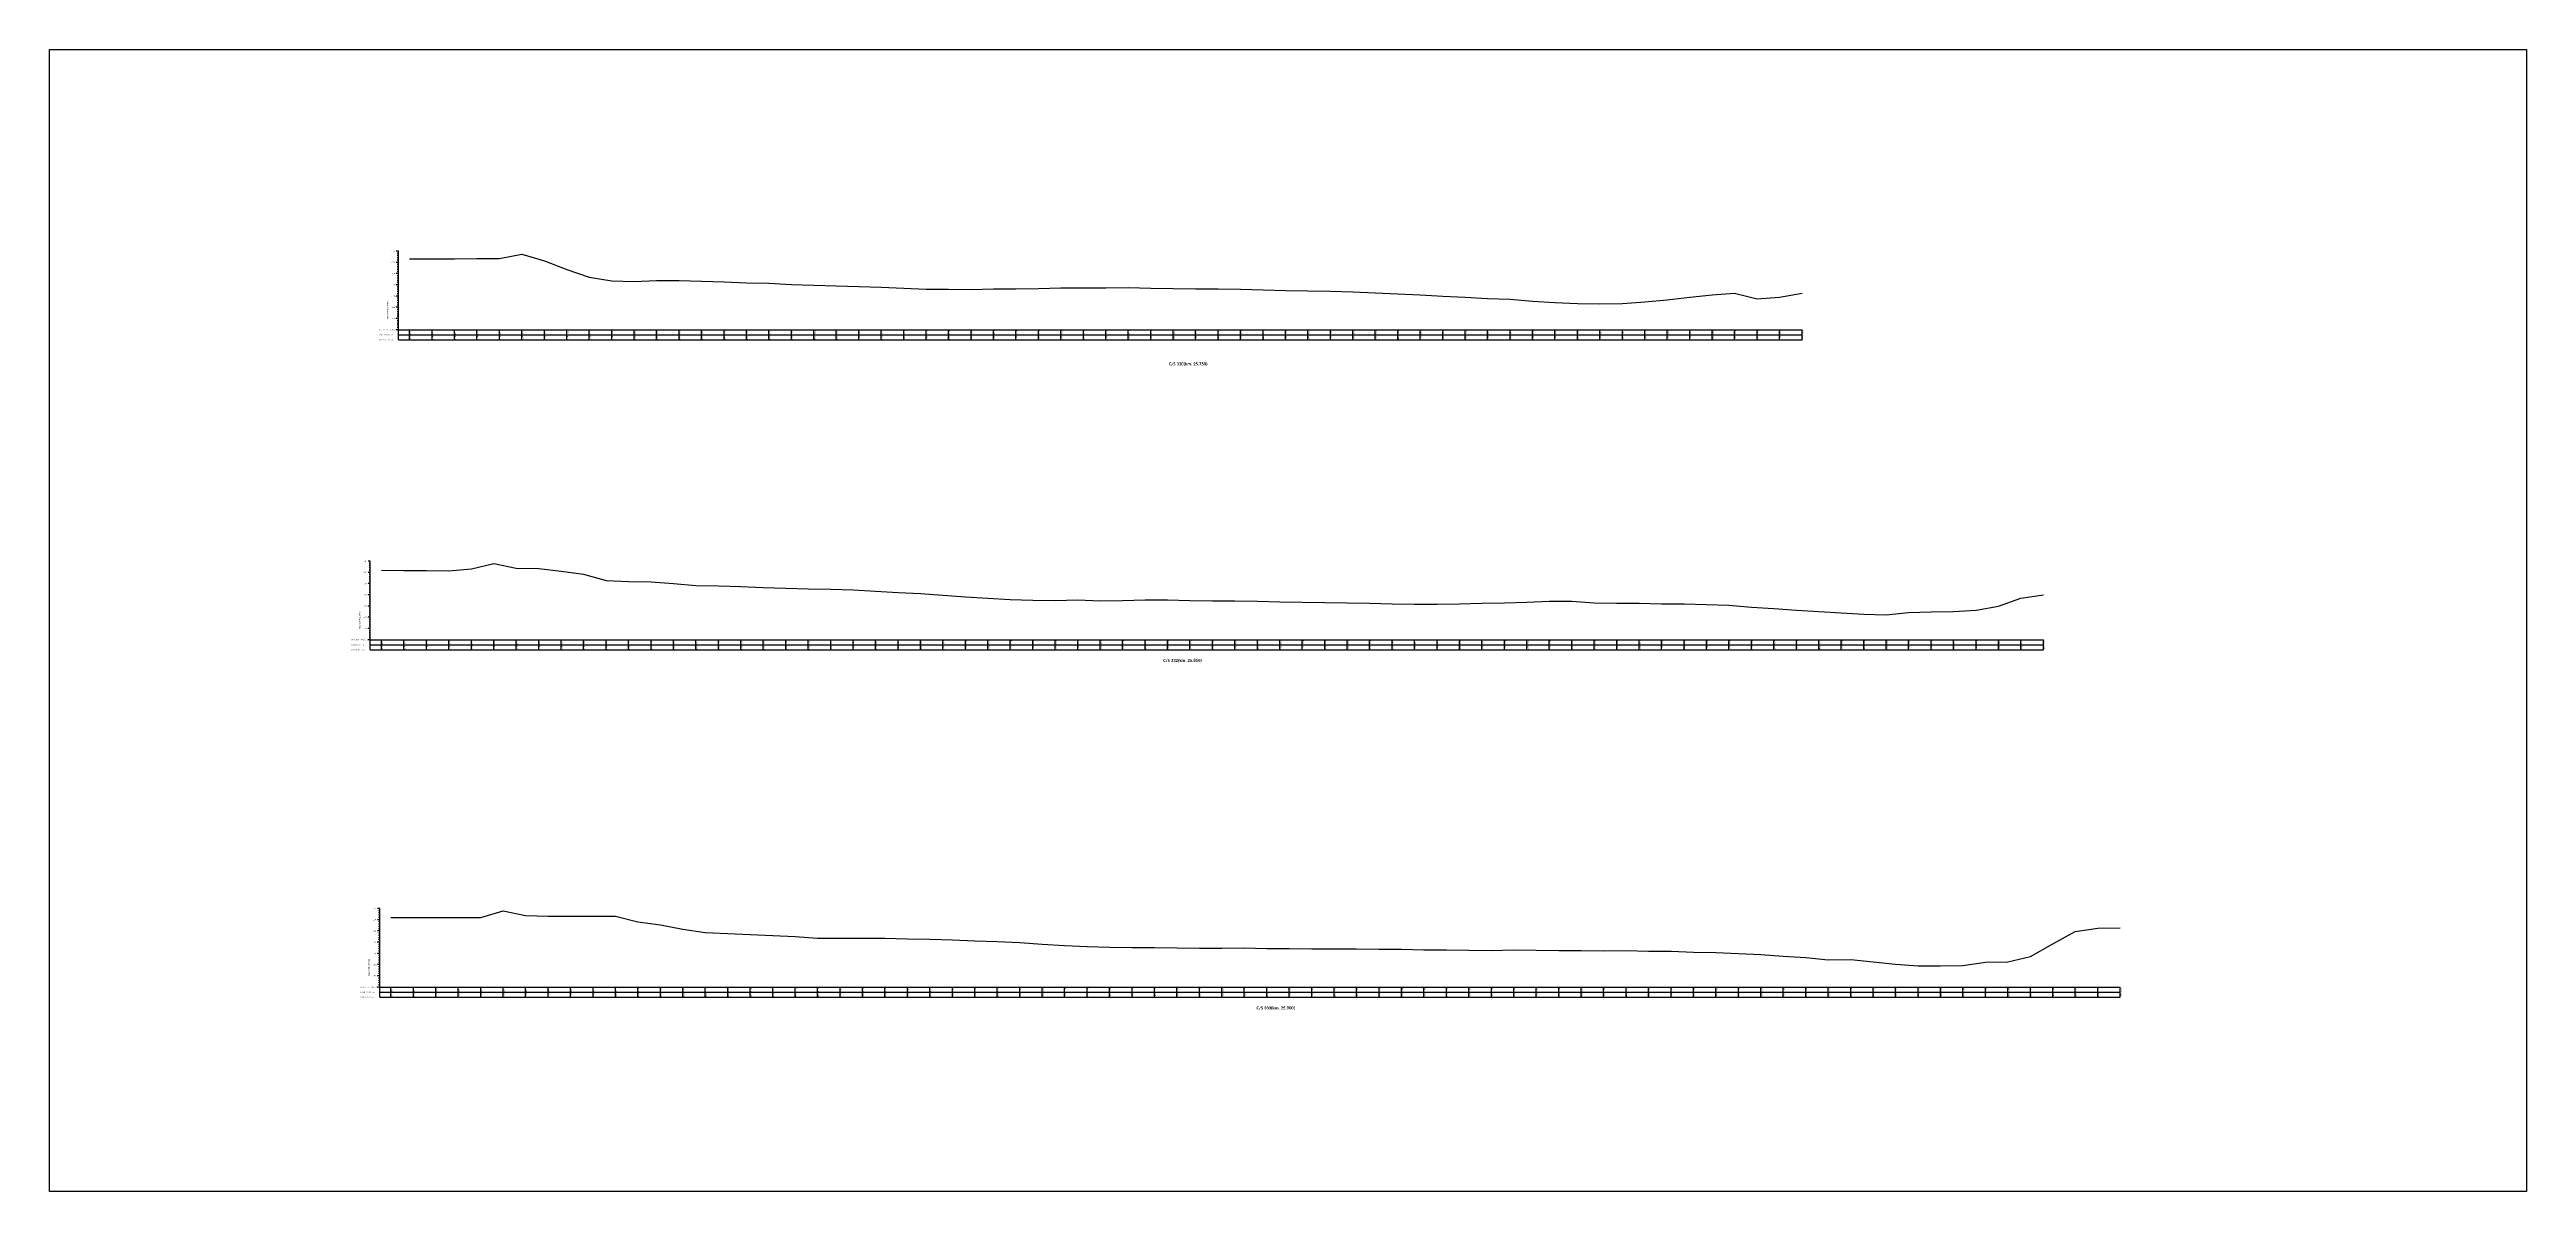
# Model space of a CAD drawing. Header units: metres. Extents: x -148477 to 168932, y -55673 to -2736.
# Drawn here: x 37981 to 39084, y -18115 to -17607 of the extents above; entities that cross this region are included whole.
import ezdxf

# ---------------------------------------------------------------- set-up
doc = ezdxf.new("R2010")
doc.units = ezdxf.units.M
doc.styles.add('liza', font='times.ttf', dxfattribs={"height": 2})
doc.styles.get("Standard").update_dxf_attribs({"font": 'times.ttf'})

msp = doc.modelspace()

# ---------------------------------------------------------------- linework, layer by layer
at = {"color": 6, "linetype": 'Continuous', "lineweight": -3, "ltscale": 0.5}
for p, q in [((38136.6506, -17696.7513), (38135.6506, -17696.7513)), ((38136.6506, -17697.7513), (38136.1506, -17697.7513)), ((38136.6506, -17698.7513), (38136.1506, -17698.7513)), ((38136.6506, -17699.7513), (38136.1506, -17699.7513)), ((38136.6506, -17700.7513), (38136.1506, -17700.7513)), ((38136.6506, -17736.2513), (38136.6506, -17696.7513)), ((38136.6506, -17701.7513), (38135.6506, -17701.7513)), ((38136.6506, -17706.7513), (38135.6506, -17706.7513)), ((38136.6506, -17711.7513), (38135.6506, -17711.7513)), ((38136.6506, -17702.7513), (38136.1506, -17702.7513)), ((38136.6506, -17703.7513), (38136.1506, -17703.7513)), ((38136.6506, -17704.7513), (38136.1506, -17704.7513)), ((38136.6506, -17705.7513), (38136.1506, -17705.7513)), ((38136.6506, -17707.7513), (38136.1506, -17707.7513)), ((38136.6506, -17708.7513), (38136.1506, -17708.7513)), ((38136.6506, -17709.7513), (38136.1506, -17709.7513)), ((38136.6506, -17710.7513), (38136.1506, -17710.7513)), ((38136.6506, -17716.7513), (38135.6506, -17716.7513)), ((38136.6506, -17721.7513), (38135.6506, -17721.7513)), ((38136.6506, -17712.7513), (38136.1506, -17712.7513)), ((38136.6506, -17713.7513), (38136.1506, -17713.7513)), ((38136.6506, -17714.7513), (38136.1506, -17714.7513)), ((38136.6506, -17715.7513), (38136.1506, -17715.7513)), ((38136.6506, -17717.7513), (38136.1506, -17717.7513)), ((38136.6506, -17718.7513), (38136.1506, -17718.7513)), ((38136.6506, -17719.7513), (38136.1506, -17719.7513)), ((38136.6506, -17720.7513), (38136.1506, -17720.7513)), ((38136.6506, -17722.7513), (38136.1506, -17722.7513)), ((38136.6506, -17726.7513), (38135.6506, -17726.7513)), ((38136.6506, -17731.7513), (38135.6506, -17731.7513)), ((38136.6506, -17723.7513), (38136.1506, -17723.7513)), ((38136.6506, -17724.7513), (38136.1506, -17724.7513)), ((38136.6506, -17725.7513), (38136.1506, -17725.7513)), ((38136.6506, -17727.7513), (38136.1506, -17727.7513)), ((38136.6506, -17728.7513), (38136.1506, -17728.7513)), ((38136.6506, -17729.7513), (38136.1506, -17729.7513)), ((38136.6506, -17730.7513), (38136.1506, -17730.7513)), ((38136.6506, -17731.7513), (38761.6506, -17731.7513)), ((38136.6506, -17734.0013), (38761.6506, -17734.0013)), ((38141.6506, -17736.2513), (38141.6506, -17731.7513)), ((38151.6506, -17736.2513), (38151.6506, -17731.7513)), ((38161.6506, -17736.2513), (38161.6506, -17731.7513)), ((38171.6506, -17736.2513), (38171.6506, -17731.7513)), ((38181.6506, -17736.2513), (38181.6506, -17731.7513)), ((38191.6506, -17736.2513), (38191.6506, -17731.7513)), ((38201.6506, -17736.2513), (38201.6506, -17731.7513)), ((38211.6506, -17736.2513), (38211.6506, -17731.7513)), ((38221.6506, -17736.2513), (38221.6506, -17731.7513)), ((38231.6506, -17736.2513), (38231.6506, -17731.7513)), ((38241.6506, -17736.2513), (38241.6506, -17731.7513)), ((38251.6506, -17736.2513), (38251.6506, -17731.7513)), ((38261.6506, -17736.2513), (38261.6506, -17731.7513)), ((38271.6506, -17736.2513), (38271.6506, -17731.7513)), ((38281.6506, -17736.2513), (38281.6506, -17731.7513)), ((38291.6506, -17736.2513), (38291.6506, -17731.7513)), ((38301.6506, -17736.2513), (38301.6506, -17731.7513)), ((38311.6506, -17736.2513), (38311.6506, -17731.7513)), ((38321.6506, -17736.2513), (38321.6506, -17731.7513)), ((38331.6506, -17736.2513), (38331.6506, -17731.7513)), ((38341.6506, -17736.2513), (38341.6506, -17731.7513)), ((38351.6506, -17736.2513), (38351.6506, -17731.7513)), ((38361.6506, -17736.2513), (38361.6506, -17731.7513)), ((38371.6506, -17736.2513), (38371.6506, -17731.7513)), ((38381.6506, -17736.2513), (38381.6506, -17731.7513)), ((38391.6506, -17736.2513), (38391.6506, -17731.7513)), ((38401.6506, -17736.2513), (38401.6506, -17731.7513)), ((38411.6506, -17736.2513), (38411.6506, -17731.7513)), ((38421.6506, -17736.2513), (38421.6506, -17731.7513)), ((38431.6506, -17736.2513), (38431.6506, -17731.7513)), ((38441.6506, -17736.2513), (38441.6506, -17731.7513)), ((38451.6506, -17736.2513), (38451.6506, -17731.7513)), ((38461.6506, -17736.2513), (38461.6506, -17731.7513)), ((38471.6506, -17736.2513), (38471.6506, -17731.7513)), ((38481.6506, -17736.2513), (38481.6506, -17731.7513)), ((38491.6506, -17736.2513), (38491.6506, -17731.7513)), ((38501.6506, -17736.2513), (38501.6506, -17731.7513)), ((38511.6506, -17736.2513), (38511.6506, -17731.7513)), ((38521.6506, -17736.2513), (38521.6506, -17731.7513)), ((38531.6506, -17736.2513), (38531.6506, -17731.7513)), ((38541.6506, -17736.2513), (38541.6506, -17731.7513)), ((38551.6506, -17736.2513), (38551.6506, -17731.7513)), ((38561.6506, -17736.2513), (38561.6506, -17731.7513)), ((38571.6506, -17736.2513), (38571.6506, -17731.7513)), ((38581.6506, -17736.2513), (38581.6506, -17731.7513)), ((38591.6506, -17736.2513), (38591.6506, -17731.7513)), ((38601.6506, -17736.2513), (38601.6506, -17731.7513)), ((38611.6506, -17736.2513), (38611.6506, -17731.7513)), ((38621.6506, -17736.2513), (38621.6506, -17731.7513)), ((38631.6506, -17736.2513), (38631.6506, -17731.7513)), ((38641.6506, -17736.2513), (38641.6506, -17731.7513)), ((38651.6506, -17736.2513), (38651.6506, -17731.7513)), ((38661.6506, -17736.2513), (38661.6506, -17731.7513)), ((38671.6506, -17736.2513), (38671.6506, -17731.7513)), ((38681.6506, -17736.2513), (38681.6506, -17731.7513)), ((38691.6506, -17736.2513), (38691.6506, -17731.7513)), ((38701.6506, -17736.2513), (38701.6506, -17731.7513)), ((38711.6506, -17736.2513), (38711.6506, -17731.7513)), ((38721.6506, -17736.2513), (38721.6506, -17731.7513)), ((38731.6506, -17736.2513), (38731.6506, -17731.7513)), ((38741.6506, -17736.2513), (38741.6506, -17731.7513)), ((38751.6506, -17736.2513), (38751.6506, -17731.7513)), ((38761.6506, -17736.2513), (38761.6506, -17731.7513)), ((38136.6506, -17736.2513), (38761.6506, -17736.2513)), ((38124.1343, -17834.7894), (38123.1343, -17834.7894)), ((38124.1343, -17839.7894), (38123.1343, -17839.7894)), ((38124.1343, -17844.7894), (38123.1343, -17844.7894)), ((38124.1343, -17835.7894), (38123.6343, -17835.7894)), ((38124.1343, -17836.7894), (38123.6343, -17836.7894)), ((38124.1343, -17837.7894), (38123.6343, -17837.7894)), ((38124.1343, -17838.7894), (38123.6343, -17838.7894)), ((38124.1343, -17840.7894), (38123.6343, -17840.7894)), ((38124.1343, -17841.7894), (38123.6343, -17841.7894)), ((38124.1343, -17842.7894), (38123.6343, -17842.7894)), ((38124.1343, -17843.7894), (38123.6343, -17843.7894)), ((38124.1343, -17874.2894), (38124.1343, -17834.7894)), ((38124.1343, -17849.7894), (38123.1343, -17849.7894)), ((38124.1343, -17854.7894), (38123.1343, -17854.7894)), ((38124.1343, -17845.7894), (38123.6343, -17845.7894)), ((38124.1343, -17846.7894), (38123.6343, -17846.7894)), ((38124.1343, -17847.7894), (38123.6343, -17847.7894)), ((38124.1343, -17848.7894), (38123.6343, -17848.7894)), ((38124.1343, -17850.7894), (38123.6343, -17850.7894)), ((38124.1343, -17851.7894), (38123.6343, -17851.7894)), ((38124.1343, -17852.7894), (38123.6343, -17852.7894)), ((38124.1343, -17853.7894), (38123.6343, -17853.7894)), ((38124.1343, -17855.7894), (38123.6343, -17855.7894)), ((38124.1343, -17859.7894), (38123.1343, -17859.7894)), ((38124.1343, -17864.7894), (38123.1343, -17864.7894)), ((38124.1343, -17856.7894), (38123.6343, -17856.7894)), ((38124.1343, -17857.7894), (38123.6343, -17857.7894)), ((38124.1343, -17858.7894), (38123.6343, -17858.7894)), ((38124.1343, -17860.7894), (38123.6343, -17860.7894)), ((38124.1343, -17861.7894), (38123.6343, -17861.7894)), ((38124.1343, -17862.7894), (38123.6343, -17862.7894)), ((38124.1343, -17863.7894), (38123.6343, -17863.7894)), ((38124.1343, -17865.7894), (38123.6343, -17865.7894)), ((38124.1343, -17866.7894), (38123.6343, -17866.7894)), ((38124.1343, -17869.7894), (38123.1343, -17869.7894)), ((38124.1343, -17867.7894), (38123.6343, -17867.7894)), ((38124.1343, -17868.7894), (38123.6343, -17868.7894)), ((38124.1343, -17869.7894), (38869.1343, -17869.7894)), ((38124.1343, -17872.0394), (38869.1343, -17872.0394)), ((38124.1343, -17874.2894), (38869.1343, -17874.2894)), ((38129.1343, -17874.2894), (38129.1343, -17869.7894)), ((38139.1343, -17874.2894), (38139.1343, -17869.7894)), ((38149.1343, -17874.2894), (38149.1343, -17869.7894)), ((38159.1343, -17874.2894), (38159.1343, -17869.7894)), ((38169.1343, -17874.2894), (38169.1343, -17869.7894)), ((38179.1343, -17874.2894), (38179.1343, -17869.7894)), ((38189.1343, -17874.2894), (38189.1343, -17869.7894)), ((38199.1343, -17874.2894), (38199.1343, -17869.7894)), ((38209.1343, -17874.2894), (38209.1343, -17869.7894)), ((38219.1343, -17874.2894), (38219.1343, -17869.7894)), ((38229.1343, -17874.2894), (38229.1343, -17869.7894)), ((38239.1343, -17874.2894), (38239.1343, -17869.7894)), ((38249.1343, -17874.2894), (38249.1343, -17869.7894)), ((38259.1343, -17874.2894), (38259.1343, -17869.7894)), ((38269.1343, -17874.2894), (38269.1343, -17869.7894)), ((38279.1343, -17874.2894), (38279.1343, -17869.7894)), ((38289.1343, -17874.2894), (38289.1343, -17869.7894)), ((38299.1343, -17874.2894), (38299.1343, -17869.7894)), ((38309.1343, -17874.2894), (38309.1343, -17869.7894)), ((38319.1343, -17874.2894), (38319.1343, -17869.7894)), ((38329.1343, -17874.2894), (38329.1343, -17869.7894)), ((38339.1343, -17874.2894), (38339.1343, -17869.7894)), ((38349.1343, -17874.2894), (38349.1343, -17869.7894)), ((38359.1343, -17874.2894), (38359.1343, -17869.7894)), ((38369.1343, -17874.2894), (38369.1343, -17869.7894)), ((38379.1343, -17874.2894), (38379.1343, -17869.7894)), ((38389.1343, -17874.2894), (38389.1343, -17869.7894)), ((38399.1343, -17874.2894), (38399.1343, -17869.7894)), ((38409.1343, -17874.2894), (38409.1343, -17869.7894)), ((38419.1343, -17874.2894), (38419.1343, -17869.7894)), ((38429.1343, -17874.2894), (38429.1343, -17869.7894)), ((38439.1343, -17874.2894), (38439.1343, -17869.7894)), ((38449.1343, -17874.2894), (38449.1343, -17869.7894)), ((38459.1343, -17874.2894), (38459.1343, -17869.7894)), ((38469.1343, -17874.2894), (38469.1343, -17869.7894)), ((38479.1343, -17874.2894), (38479.1343, -17869.7894)), ((38489.1343, -17874.2894), (38489.1343, -17869.7894)), ((38499.1343, -17874.2894), (38499.1343, -17869.7894)), ((38509.1343, -17874.2894), (38509.1343, -17869.7894)), ((38519.1343, -17874.2894), (38519.1343, -17869.7894)), ((38529.1343, -17874.2894), (38529.1343, -17869.7894)), ((38539.1343, -17874.2894), (38539.1343, -17869.7894)), ((38549.1343, -17874.2894), (38549.1343, -17869.7894)), ((38559.1343, -17874.2894), (38559.1343, -17869.7894)), ((38569.1343, -17874.2894), (38569.1343, -17869.7894)), ((38579.1343, -17874.2894), (38579.1343, -17869.7894)), ((38589.1343, -17874.2894), (38589.1343, -17869.7894)), ((38599.1343, -17874.2894), (38599.1343, -17869.7894)), ((38609.1343, -17874.2894), (38609.1343, -17869.7894)), ((38619.1343, -17874.2894), (38619.1343, -17869.7894)), ((38629.1343, -17874.2894), (38629.1343, -17869.7894)), ((38639.1343, -17874.2894), (38639.1343, -17869.7894)), ((38649.1343, -17874.2894), (38649.1343, -17869.7894)), ((38659.1343, -17874.2894), (38659.1343, -17869.7894)), ((38669.1343, -17874.2894), (38669.1343, -17869.7894)), ((38679.1343, -17874.2894), (38679.1343, -17869.7894)), ((38689.1343, -17874.2894), (38689.1343, -17869.7894)), ((38699.1343, -17874.2894), (38699.1343, -17869.7894)), ((38709.1343, -17874.2894), (38709.1343, -17869.7894)), ((38719.1343, -17874.2894), (38719.1343, -17869.7894)), ((38729.1343, -17874.2894), (38729.1343, -17869.7894)), ((38739.1343, -17874.2894), (38739.1343, -17869.7894)), ((38749.1343, -17874.2894), (38749.1343, -17869.7894)), ((38759.1343, -17874.2894), (38759.1343, -17869.7894)), ((38769.1343, -17874.2894), (38769.1343, -17869.7894)), ((38779.1343, -17874.2894), (38779.1343, -17869.7894)), ((38789.1343, -17874.2894), (38789.1343, -17869.7894)), ((38799.1343, -17874.2894), (38799.1343, -17869.7894)), ((38809.1343, -17874.2894), (38809.1343, -17869.7894)), ((38819.1343, -17874.2894), (38819.1343, -17869.7894)), ((38829.1343, -17874.2894), (38829.1343, -17869.7894)), ((38839.1343, -17874.2894), (38839.1343, -17869.7894)), ((38849.1343, -17874.2894), (38849.1343, -17869.7894)), ((38859.1343, -17874.2894), (38859.1343, -17869.7894)), ((38869.1343, -17874.2894), (38869.1343, -17869.7894)), ((38128.3156, -17989.4706), (38127.3156, -17989.4706)), ((38128.3156, -17994.4706), (38127.3156, -17994.4706)), ((38128.3156, -17990.4706), (38127.8156, -17990.4706)), ((38128.3156, -17991.4706), (38127.8156, -17991.4706)), ((38128.3156, -17992.4706), (38127.8156, -17992.4706)), ((38128.3156, -17993.4706), (38127.8156, -17993.4706)), ((38128.3156, -17995.4706), (38127.8156, -17995.4706)), ((38128.3156, -17996.4706), (38127.8156, -17996.4706)), ((38128.3156, -17997.4706), (38127.8156, -17997.4706)), ((38128.3156, -17998.4706), (38127.8156, -17998.4706)), ((38128.3156, -18028.9706), (38128.3156, -17989.4706)), ((38128.3156, -17999.4706), (38127.3156, -17999.4706)), ((38128.3156, -18004.4706), (38127.3156, -18004.4706)), ((38128.3156, -18009.4706), (38127.3156, -18009.4706)), ((38128.3156, -18000.4706), (38127.8156, -18000.4706)), ((38128.3156, -18001.4706), (38127.8156, -18001.4706)), ((38128.3156, -18002.4706), (38127.8156, -18002.4706)), ((38128.3156, -18003.4706), (38127.8156, -18003.4706)), ((38128.3156, -18005.4706), (38127.8156, -18005.4706)), ((38128.3156, -18006.4706), (38127.8156, -18006.4706)), ((38128.3156, -18007.4706), (38127.8156, -18007.4706)), ((38128.3156, -18008.4706), (38127.8156, -18008.4706)), ((38128.3156, -18010.4706), (38127.8156, -18010.4706)), ((38128.3156, -18014.4706), (38127.3156, -18014.4706)), ((38128.3156, -18019.4706), (38127.3156, -18019.4706)), ((38128.3156, -18011.4706), (38127.8156, -18011.4706)), ((38128.3156, -18012.4706), (38127.8156, -18012.4706)), ((38128.3156, -18013.4706), (38127.8156, -18013.4706)), ((38128.3156, -18015.4706), (38127.8156, -18015.4706)), ((38128.3156, -18016.4706), (38127.8156, -18016.4706)), ((38128.3156, -18017.4706), (38127.8156, -18017.4706)), ((38128.3156, -18018.4706), (38127.8156, -18018.4706)), ((38128.3156, -18020.4706), (38127.8156, -18020.4706)), ((38128.3156, -18021.4706), (38127.8156, -18021.4706)), ((38128.3156, -18024.4706), (38127.3156, -18024.4706)), ((38128.3156, -18022.4706), (38127.8156, -18022.4706)), ((38128.3156, -18023.4706), (38127.8156, -18023.4706)), ((38128.3156, -18024.4706), (38903.3156, -18024.4706)), ((38128.3156, -18026.7206), (38903.3156, -18026.7206)), ((38128.3156, -18028.9706), (38903.3156, -18028.9706)), ((38133.3156, -18028.9706), (38133.3156, -18024.4706)), ((38143.3156, -18028.9706), (38143.3156, -18024.4706)), ((38153.3156, -18028.9706), (38153.3156, -18024.4706)), ((38163.3156, -18028.9706), (38163.3156, -18024.4706)), ((38173.3156, -18028.9706), (38173.3156, -18024.4706)), ((38183.3156, -18028.9706), (38183.3156, -18024.4706)), ((38193.3156, -18028.9706), (38193.3156, -18024.4706)), ((38203.3156, -18028.9706), (38203.3156, -18024.4706)), ((38213.3156, -18028.9706), (38213.3156, -18024.4706)), ((38223.3156, -18028.9706), (38223.3156, -18024.4706)), ((38233.3156, -18028.9706), (38233.3156, -18024.4706)), ((38243.3156, -18028.9706), (38243.3156, -18024.4706)), ((38253.3156, -18028.9706), (38253.3156, -18024.4706)), ((38263.3156, -18028.9706), (38263.3156, -18024.4706)), ((38273.3156, -18028.9706), (38273.3156, -18024.4706)), ((38283.3156, -18028.9706), (38283.3156, -18024.4706)), ((38293.3156, -18028.9706), (38293.3156, -18024.4706)), ((38303.3156, -18028.9706), (38303.3156, -18024.4706)), ((38313.3156, -18028.9706), (38313.3156, -18024.4706)), ((38323.3156, -18028.9706), (38323.3156, -18024.4706)), ((38333.3156, -18028.9706), (38333.3156, -18024.4706)), ((38343.3156, -18028.9706), (38343.3156, -18024.4706)), ((38353.3156, -18028.9706), (38353.3156, -18024.4706)), ((38363.3156, -18028.9706), (38363.3156, -18024.4706)), ((38373.3156, -18028.9706), (38373.3156, -18024.4706)), ((38383.3156, -18028.9706), (38383.3156, -18024.4706)), ((38393.3156, -18028.9706), (38393.3156, -18024.4706)), ((38403.3156, -18028.9706), (38403.3156, -18024.4706)), ((38413.3156, -18028.9706), (38413.3156, -18024.4706)), ((38423.3156, -18028.9706), (38423.3156, -18024.4706)), ((38433.3156, -18028.9706), (38433.3156, -18024.4706)), ((38443.3156, -18028.9706), (38443.3156, -18024.4706)), ((38453.3156, -18028.9706), (38453.3156, -18024.4706)), ((38463.3156, -18028.9706), (38463.3156, -18024.4706)), ((38473.3156, -18028.9706), (38473.3156, -18024.4706)), ((38483.3156, -18028.9706), (38483.3156, -18024.4706)), ((38493.3156, -18028.9706), (38493.3156, -18024.4706)), ((38503.3156, -18028.9706), (38503.3156, -18024.4706)), ((38513.3156, -18028.9706), (38513.3156, -18024.4706)), ((38523.3156, -18028.9706), (38523.3156, -18024.4706)), ((38533.3156, -18028.9706), (38533.3156, -18024.4706)), ((38543.3156, -18028.9706), (38543.3156, -18024.4706)), ((38553.3156, -18028.9706), (38553.3156, -18024.4706)), ((38563.3156, -18028.9706), (38563.3156, -18024.4706)), ((38573.3156, -18028.9706), (38573.3156, -18024.4706)), ((38583.3156, -18028.9706), (38583.3156, -18024.4706)), ((38593.3156, -18028.9706), (38593.3156, -18024.4706)), ((38603.3156, -18028.9706), (38603.3156, -18024.4706)), ((38613.3156, -18028.9706), (38613.3156, -18024.4706)), ((38623.3156, -18028.9706), (38623.3156, -18024.4706)), ((38633.3156, -18028.9706), (38633.3156, -18024.4706)), ((38643.3156, -18028.9706), (38643.3156, -18024.4706)), ((38653.3156, -18028.9706), (38653.3156, -18024.4706)), ((38663.3156, -18028.9706), (38663.3156, -18024.4706)), ((38673.3156, -18028.9706), (38673.3156, -18024.4706)), ((38683.3156, -18028.9706), (38683.3156, -18024.4706)), ((38693.3156, -18028.9706), (38693.3156, -18024.4706)), ((38703.3156, -18028.9706), (38703.3156, -18024.4706)), ((38713.3156, -18028.9706), (38713.3156, -18024.4706)), ((38723.3156, -18028.9706), (38723.3156, -18024.4706)), ((38733.3156, -18028.9706), (38733.3156, -18024.4706)), ((38743.3156, -18028.9706), (38743.3156, -18024.4706)), ((38753.3156, -18028.9706), (38753.3156, -18024.4706)), ((38763.3156, -18028.9706), (38763.3156, -18024.4706)), ((38773.3156, -18028.9706), (38773.3156, -18024.4706)), ((38783.3156, -18028.9706), (38783.3156, -18024.4706)), ((38793.3156, -18028.9706), (38793.3156, -18024.4706)), ((38803.3156, -18028.9706), (38803.3156, -18024.4706)), ((38813.3156, -18028.9706), (38813.3156, -18024.4706)), ((38823.3156, -18028.9706), (38823.3156, -18024.4706)), ((38833.3156, -18028.9706), (38833.3156, -18024.4706)), ((38843.3156, -18028.9706), (38843.3156, -18024.4706)), ((38853.3156, -18028.9706), (38853.3156, -18024.4706)), ((38863.3156, -18028.9706), (38863.3156, -18024.4706)), ((38873.3156, -18028.9706), (38873.3156, -18024.4706)), ((38883.3156, -18028.9706), (38883.3156, -18024.4706)), ((38893.3156, -18028.9706), (38893.3156, -18024.4706)), ((38903.3156, -18028.9706), (38903.3156, -18024.4706))]:
    msp.add_line(p, q, dxfattribs=at)
msp.add_lwpolyline([(37981.3182, -17606.9749), (39084.2258, -17606.9749), (39084.2258, -18115.4719), (37981.3182, -18115.4719)], close=True, dxfattribs=at)
for points in [[(38141.6506, -17700.1213), (38151.6506, -17700.1413), (38161.6506, -17700.1613), (38171.6506, -17700.0213), (38181.6506, -17700.0613), (38191.6506, -17698.1213), (38201.6506, -17701.0713), (38211.6506, -17704.9613), (38221.6506, -17708.3213), (38231.6506, -17709.9913), (38241.6506, -17710.2313), (38251.6506, -17709.8113), (38261.6506, -17709.7713), (38271.6506, -17710.1713), (38281.6506, -17710.4413), (38291.6506, -17710.8613), (38301.6506, -17711.0813), (38311.6506, -17711.5513), (38321.6506, -17711.8813), (38331.6506, -17712.2613), (38341.6506, -17712.5313), (38351.6506, -17712.7913), (38361.6506, -17713.2313), (38371.6506, -17713.6313), (38381.6506, -17713.7413), (38391.6506, -17713.8013), (38401.6506, -17713.5113), (38411.6506, -17713.6013), (38421.6506, -17713.3113), (38431.6506, -17713.0413), (38441.6506, -17713.1313), (38451.6506, -17713.0513), (38461.6506, -17712.9313), (38471.6506, -17713.2113), (38481.6506, -17713.3813), (38491.6506, -17713.4813), (38501.6506, -17713.5713), (38511.6506, -17713.7013), (38521.6506, -17713.9613), (38531.6506, -17714.2113), (38541.6506, -17714.3613), (38551.6506, -17714.5713), (38561.6506, -17714.8813), (38571.6506, -17715.2713), (38581.6506, -17715.7513), (38591.6506, -17716.2713), (38601.6506, -17716.8513), (38611.6506, -17717.2913), (38621.6506, -17717.8213), (38631.6506, -17718.2013), (38641.6506, -17718.9613), (38651.6506, -17719.6213), (38661.6506, -17720.0913), (38671.6506, -17720.2613), (38681.6506, -17720.1213), (38691.6506, -17719.3013), (38701.6506, -17718.4013), (38711.6506, -17717.2013), (38721.6506, -17716.1513), (38731.6506, -17715.5313), (38741.6506, -17717.9513), (38751.6506, -17717.1713), (38761.6506, -17715.4113)], [(38129.1343, -17838.8694), (38139.1343, -17838.9894), (38149.1343, -17839.0094), (38159.1343, -17839.0494), (38169.1343, -17838.1694), (38179.1343, -17835.9094), (38189.1343, -17837.9094), (38199.1343, -17838.0994), (38209.1343, -17839.2294), (38219.1343, -17840.5894), (38229.1343, -17843.3594), (38239.1343, -17843.9294), (38249.1343, -17844.0394), (38259.1343, -17844.7394), (38269.1343, -17845.6994), (38279.1343, -17845.7394), (38289.1343, -17846.0094), (38299.1343, -17846.4794), (38309.1343, -17846.8294), (38319.1343, -17847.1494), (38329.1343, -17847.3294), (38339.1343, -17847.6194), (38349.1343, -17848.1894), (38359.1343, -17848.7994), (38369.1343, -17849.2194), (38379.1343, -17849.9494), (38389.1343, -17850.6894), (38399.1343, -17851.3094), (38409.1343, -17851.8494), (38419.1343, -17852.1394), (38429.1343, -17852.3794), (38439.1343, -17852.0694), (38449.1343, -17852.4494), (38459.1343, -17852.3694), (38469.1343, -17852.0394), (38479.1343, -17852.0494), (38489.1343, -17852.3094), (38499.1343, -17852.4294), (38509.1343, -17852.4294), (38519.1343, -17852.6294), (38529.1343, -17852.9194), (38539.1343, -17853.0894), (38549.1343, -17853.2294), (38559.1343, -17853.3394), (38569.1343, -17853.5694), (38579.1343, -17853.8394), (38589.1343, -17853.9594), (38599.1343, -17853.9794), (38609.1343, -17853.7494), (38619.1343, -17853.5594), (38629.1343, -17853.2894), (38639.1343, -17853.0194), (38649.1343, -17852.6494), (38659.1343, -17852.6194), (38669.1343, -17853.3894), (38679.1343, -17853.4694), (38689.1343, -17853.5294), (38699.1343, -17853.7794), (38709.1343, -17853.7794), (38719.1343, -17854.1694), (38729.1343, -17854.3894), (38739.1343, -17855.2494), (38749.1343, -17855.8494), (38759.1343, -17856.5494), (38769.1343, -17857.1594), (38779.1343, -17857.7894), (38789.1343, -17858.3794), (38799.1343, -17858.6694), (38809.1343, -17857.6294), (38819.1343, -17857.3694), (38829.1343, -17857.2594), (38839.1343, -17856.5494), (38849.1343, -17854.7694), (38859.1343, -17851.2994), (38869.1343, -17849.8494)], [(38133.3156, -17993.4306), (38143.3156, -17993.4506), (38153.3156, -17993.4906), (38163.3156, -17993.4306), (38173.3156, -17993.4506), (38183.3156, -17990.5406), (38193.3156, -17992.6006), (38203.3156, -17992.8106), (38213.3156, -17992.8306), (38223.3156, -17992.9006), (38233.3156, -17992.9006), (38243.3156, -17995.3606), (38253.3156, -17996.7606), (38263.3156, -17998.7106), (38273.3156, -18000.2206), (38283.3156, -18000.6106), (38293.3156, -18000.9906), (38303.3156, -18001.4906), (38313.3156, -18002.0006), (38323.3156, -18002.6606), (38333.3156, -18002.7406), (38343.3156, -18002.6606), (38353.3156, -18002.6706), (38363.3156, -18002.9306), (38373.3156, -18003.1406), (38383.3156, -18003.4506), (38393.3156, -18003.8306), (38403.3156, -18004.2306), (38413.3156, -18004.6806), (38423.3156, -18005.3006), (38433.3156, -18005.9706), (38443.3156, -18006.4606), (38453.3156, -18006.7106), (38463.3156, -18006.8606), (38473.3156, -18006.8206), (38483.3156, -18007.0206), (38493.3156, -18007.1606), (38503.3156, -18007.1106), (38513.3156, -18006.9606), (38523.3156, -18007.2406), (38533.3156, -18007.2306), (38543.3156, -18007.4806), (38553.3156, -18007.4106), (38563.3156, -18007.4806), (38573.3156, -18007.6006), (38583.3156, -18007.6506), (38593.3156, -18007.8106), (38603.3156, -18007.8606), (38613.3156, -18007.9606), (38623.3156, -18008.1306), (38633.3156, -18007.9006), (38643.3156, -18008.0206), (38653.3156, -18008.1106), (38663.3156, -18008.1406), (38673.3156, -18008.2906), (38683.3156, -18008.2006), (38693.3156, -18008.4406), (38703.3156, -18008.5006), (38713.3156, -18008.9706), (38723.3156, -18009.1106), (38733.3156, -18009.5406), (38743.3156, -18009.9706), (38753.3156, -18010.6206), (38763.3156, -18011.2906), (38773.3156, -18012.2906), (38783.3156, -18012.1106), (38793.3156, -18013.2306), (38803.3156, -18014.2206), (38813.3156, -18015.0106), (38823.3156, -18015.0006), (38833.3156, -18014.8206), (38843.3156, -18013.3106), (38853.3156, -18013.2706), (38863.3156, -18010.8806), (38873.3156, -18005.1506), (38883.3156, -17999.7106), (38893.3156, -17998.2206), (38903.3156, -17998.0106)]]:
    msp.add_lwpolyline(points, dxfattribs=at)

# ---------------------------------------------------------------- texts
at = {"color": 6, "linetype": 'Continuous', "lineweight": -3, "ltscale": 0.5, "char_height": 0.5, "attachment_point": 1, "style": 'liza'}
for s, insert, width in [('0.00', (38133.6506, -17701.5013), 2), ('5.00', (38133.6506, -17696.5013), 2), ('-5.00', (38133.6506, -17706.5013), 2), ('-10.00', (38133.6506, -17711.5013), 2), ('-15.00', (38133.6506, -17716.5013), 2), ('-20.00', (38133.6506, -17721.5013), 2), ('DATUM AT -30.00 (m)', (38128.1506, -17731.5013), 7.5), ('EXISTING R.L. (m)', (38128.1506, -17733.7513), 7.5), ('-25.00', (38133.6506, -17726.5013), 2), ('DISTANCE IN (m)', (38128.1506, -17736.0013), 7.5), ('-5.00', (38121.1343, -17844.5394), 2), ('0.00', (38121.1343, -17839.5394), 2), ('5.00', (38121.1343, -17834.5394), 2), ('-10.00', (38121.1343, -17849.5394), 2), ('-15.00', (38121.1343, -17854.5394), 2), ('-20.00', (38121.1343, -17859.5394), 2), ('-25.00', (38121.1343, -17864.5394), 2), ('DATUM AT -30.00 (m)', (38115.6343, -17869.5394), 7.5), ('EXISTING R.L. (m)', (38115.6343, -17871.7894), 7.5), ('DISTANCE IN (m)', (38115.6343, -17874.0394), 7.5), ('-5.00', (38125.3156, -17999.2206), 2), ('0.00', (38125.3156, -17994.2206), 2), ('5.00', (38125.3156, -17989.2206), 2), ('-10.00', (38125.3156, -18004.2206), 2), ('-15.00', (38125.3156, -18009.2206), 2), ('-20.00', (38125.3156, -18014.2206), 2), ('-25.00', (38125.3156, -18019.2206), 2), ('DATUM AT -30.00 (m)', (38119.8156, -18024.2206), 7.5), ('EXISTING R.L. (m)', (38119.8156, -18026.4706), 7.5), ('DISTANCE IN (m)', (38119.8156, -18028.7206), 7.5)]:
    msp.add_mtext(s, dxfattribs=dict(at, insert=insert, width=width))
at = {"color": 6, "linetype": 'Continuous', "lineweight": -3, "ltscale": 0.5, "char_height": 0.5, "attachment_point": 1, "rotation": 90, "style": 'liza'}
for s, insert, width in [('ELEVATION (m PWD)', (38131.6506, -17726.7513), 10), ('1.63', (38141.7506, -17733.9013), 2.15), ('10.00', (38151.7506, -17736.1513), 2.15), ('1.61', (38151.7506, -17733.9013), 2.15), ('20.00', (38161.7506, -17736.1513), 2.15), ('1.59', (38161.7506, -17733.9013), 2.15), ('30.00', (38171.7506, -17736.1513), 2.15), ('1.73', (38171.7506, -17733.9013), 2.15), ('40.00', (38181.7506, -17736.1513), 2.15), ('1.69', (38181.7506, -17733.9013), 2.15), ('50.00', (38191.7506, -17736.1513), 2.15), ('3.63', (38191.7506, -17733.9013), 2.15), ('0.68', (38201.7506, -17733.9013), 2.15), ('60.00', (38201.7506, -17736.1513), 2.15), ('70.00', (38211.7506, -17736.1513), 2.15), ('-3.21', (38211.7506, -17733.9013), 2.15), ('80.00', (38221.7506, -17736.1513), 2.15), ('-6.57', (38221.7506, -17733.9013), 2.15), ('-8.24', (38231.7506, -17733.9013), 2.15), ('90.00', (38231.7506, -17736.1513), 2.15), ('-8.48', (38241.7506, -17733.9013), 2.15), ('100.00', (38241.7506, -17736.1513), 2.15), ('-8.06', (38251.7506, -17733.9013), 2.15), ('110.00', (38251.7506, -17736.1513), 2.15), ('-8.02', (38261.7506, -17733.9013), 2.15), ('120.00', (38261.7506, -17736.1513), 2.15), ('-8.42', (38271.7506, -17733.9013), 2.15), ('130.00', (38271.7506, -17736.1513), 2.15), ('-8.69', (38281.7506, -17733.9013), 2.15), ('140.00', (38281.7506, -17736.1513), 2.15), ('150.00', (38291.7506, -17736.1513), 2.15), ('-9.11', (38291.7506, -17733.9013), 2.15), ('160.00', (38301.7506, -17736.1513), 2.15), ('-9.33', (38301.7506, -17733.9013), 2.15), ('-9.80', (38311.7506, -17733.9013), 2.15), ('170.00', (38311.7506, -17736.1513), 2.15), ('-10.13', (38321.7506, -17733.9013), 2.15), ('180.00', (38321.7506, -17736.1513), 2.15), ('-10.51', (38331.7506, -17733.9013), 2.15), ('190.00', (38331.7506, -17736.1513), 2.15), ('-10.78', (38341.7506, -17733.9013), 2.15), ('200.00', (38341.7506, -17736.1513), 2.15), ('-11.04', (38351.7506, -17733.9013), 2.15), ('210.00', (38351.7506, -17736.1513), 2.15), ('-11.48', (38361.7506, -17733.9013), 2.15), ('220.00', (38361.7506, -17736.1513), 2.15), ('-11.88', (38371.7506, -17733.9013), 2.15), ('230.00', (38371.7506, -17736.1513), 2.15), ('240.00', (38381.7506, -17736.1513), 2.15), ('-11.99', (38381.7506, -17733.9013), 2.15), ('-12.05', (38391.7506, -17733.9013), 2.15), ('250.00', (38391.7506, -17736.1513), 2.15), ('260.00', (38401.7506, -17736.1513), 2.15), ('-11.76', (38401.7506, -17733.9013), 2.15), ('-11.85', (38411.7506, -17733.9013), 2.15), ('270.00', (38411.7506, -17736.1513), 2.15), ('280.00', (38421.7506, -17736.1513), 2.15), ('-11.56', (38421.7506, -17733.9013), 2.15), ('290.00', (38431.7506, -17736.1513), 2.15), ('-11.29', (38431.7506, -17733.9013), 2.15), ('-11.38', (38441.7506, -17733.9013), 2.15), ('300.00', (38441.7506, -17736.1513), 2.15), ('-11.30', (38451.7506, -17733.9013), 2.15), ('310.00', (38451.7506, -17736.1513), 2.15), ('-11.18', (38461.7506, -17733.9013), 2.15), ('320.00', (38461.7506, -17736.1513), 2.15), ('330.00', (38471.7506, -17736.1513), 2.15), ('-11.46', (38471.7506, -17733.9013), 2.15), ('340.00', (38481.7506, -17736.1513), 2.15), ('-11.63', (38481.7506, -17733.9013), 2.15), ('350.00', (38491.7506, -17736.1513), 2.15), ('-11.73', (38491.7506, -17733.9013), 2.15), ('-11.82', (38501.7506, -17733.9013), 2.15), ('360.00', (38501.7506, -17736.1513), 2.15), ('370.00', (38511.7506, -17736.1513), 2.15), ('-11.95', (38511.7506, -17733.9013), 2.15), ('380.00', (38521.7506, -17736.1513), 2.15), ('-12.21', (38521.7506, -17733.9013), 2.15), ('390.00', (38531.7506, -17736.1513), 2.15), ('-12.46', (38531.7506, -17733.9013), 2.15), ('400.00', (38541.7506, -17736.1513), 2.15), ('-12.61', (38541.7506, -17733.9013), 2.15), ('-12.82', (38551.7506, -17733.9013), 2.15), ('410.00', (38551.7506, -17736.1513), 2.15), ('420.00', (38561.7506, -17736.1513), 2.15), ('-13.13', (38561.7506, -17733.9013), 2.15), ('430.00', (38571.7506, -17736.1513), 2.15), ('-13.52', (38571.7506, -17733.9013), 2.15), ('-14.00', (38581.7506, -17733.9013), 2.15), ('440.00', (38581.7506, -17736.1513), 2.15), ('450.00', (38591.7506, -17736.1513), 2.15), ('-14.52', (38591.7506, -17733.9013), 2.15), ('-15.10', (38601.7506, -17733.9013), 2.15), ('460.00', (38601.7506, -17736.1513), 2.15), ('470.00', (38611.7506, -17736.1513), 2.15), ('-15.54', (38611.7506, -17733.9013), 2.15), ('-16.07', (38621.7506, -17733.9013), 2.15), ('480.00', (38621.7506, -17736.1513), 2.15), ('490.00', (38631.7506, -17736.1513), 2.15), ('-16.45', (38631.7506, -17733.9013), 2.15), ('500.00', (38641.7506, -17736.1513), 2.15), ('-17.21', (38641.7506, -17733.9013), 2.15), ('-17.87', (38651.7506, -17733.9013), 2.15), ('510.00', (38651.7506, -17736.1513), 2.15), ('-18.34', (38661.7506, -17733.9013), 2.15), ('520.00', (38661.7506, -17736.1513), 2.15), ('-18.51', (38671.7506, -17733.9013), 2.15), ('530.00', (38671.7506, -17736.1513), 2.15), ('-18.37', (38681.7506, -17733.9013), 2.15), ('540.00', (38681.7506, -17736.1513), 2.15), ('550.00', (38691.7506, -17736.1513), 2.15), ('-17.55', (38691.7506, -17733.9013), 2.15), ('560.00', (38701.7506, -17736.1513), 2.15), ('-16.65', (38701.7506, -17733.9013), 2.15), ('570.00', (38711.7506, -17736.1513), 2.15), ('-15.45', (38711.7506, -17733.9013), 2.15), ('-14.40', (38721.7506, -17733.9013), 2.15), ('580.00', (38721.7506, -17736.1513), 2.15), ('-13.78', (38731.7506, -17733.9013), 2.15), ('590.00', (38731.7506, -17736.1513), 2.15), ('-16.20', (38741.7506, -17733.9013), 2.15), ('600.00', (38741.7506, -17736.1513), 2.15), ('610.00', (38751.7506, -17736.1513), 2.15), ('-15.42', (38751.7506, -17733.9013), 2.15), ('620.00', (38761.7506, -17736.1513), 2.15), ('-13.66', (38761.7506, -17733.9013), 2.15), ('0.00', (38141.7506, -17736.1513), 2.15), ('ELEVATION (m PWD)', (38119.1343, -17864.7894), 10), ('0.92', (38129.2343, -17871.9394), 2.15), ('0.00', (38129.2343, -17874.1894), 2.15), ('0.80', (38139.2343, -17871.9394), 2.15), ('10.00', (38139.2343, -17874.1894), 2.15), ('0.78', (38149.2343, -17871.9394), 2.15), ('20.00', (38149.2343, -17874.1894), 2.15), ('0.74', (38159.2343, -17871.9394), 2.15), ('30.00', (38159.2343, -17874.1894), 2.15), ('40.00', (38169.2343, -17874.1894), 2.15), ('1.62', (38169.2343, -17871.9394), 2.15), ('3.88', (38179.2343, -17871.9394), 2.15), ('50.00', (38179.2343, -17874.1894), 2.15), ('1.88', (38189.2343, -17871.9394), 2.15), ('60.00', (38189.2343, -17874.1894), 2.15), ('70.00', (38199.2343, -17874.1894), 2.15), ('1.69', (38199.2343, -17871.9394), 2.15), ('0.56', (38209.2343, -17871.9394), 2.15), ('80.00', (38209.2343, -17874.1894), 2.15), ('-0.80', (38219.2343, -17871.9394), 2.15), ('90.00', (38219.2343, -17874.1894), 2.15), ('100.00', (38229.2343, -17874.1894), 2.15), ('-3.57', (38229.2343, -17871.9394), 2.15), ('110.00', (38239.2343, -17874.1894), 2.15), ('-4.14', (38239.2343, -17871.9394), 2.15), ('120.00', (38249.2343, -17874.1894), 2.15), ('-4.25', (38249.2343, -17871.9394), 2.15), ('130.00', (38259.2343, -17874.1894), 2.15), ('-4.95', (38259.2343, -17871.9394), 2.15), ('140.00', (38269.2343, -17874.1894), 2.15), ('-5.91', (38269.2343, -17871.9394), 2.15), ('150.00', (38279.2343, -17874.1894), 2.15), ('-5.95', (38279.2343, -17871.9394), 2.15), ('160.00', (38289.2343, -17874.1894), 2.15), ('-6.22', (38289.2343, -17871.9394), 2.15), ('170.00', (38299.2343, -17874.1894), 2.15), ('-6.69', (38299.2343, -17871.9394), 2.15), ('-7.04', (38309.2343, -17871.9394), 2.15), ('180.00', (38309.2343, -17874.1894), 2.15), ('190.00', (38319.2343, -17874.1894), 2.15), ('-7.36', (38319.2343, -17871.9394), 2.15), ('200.00', (38329.2343, -17874.1894), 2.15), ('-7.54', (38329.2343, -17871.9394), 2.15), ('-7.83', (38339.2343, -17871.9394), 2.15), ('210.00', (38339.2343, -17874.1894), 2.15), ('-8.40', (38349.2343, -17871.9394), 2.15), ('220.00', (38349.2343, -17874.1894), 2.15), ('-9.01', (38359.2343, -17871.9394), 2.15), ('230.00', (38359.2343, -17874.1894), 2.15), ('240.00', (38369.2343, -17874.1894), 2.15), ('-9.43', (38369.2343, -17871.9394), 2.15), ('-10.16', (38379.2343, -17871.9394), 2.15), ('250.00', (38379.2343, -17874.1894), 2.15), ('-10.90', (38389.2343, -17871.9394), 2.15), ('260.00', (38389.2343, -17874.1894), 2.15), ('270.00', (38399.2343, -17874.1894), 2.15), ('-11.52', (38399.2343, -17871.9394), 2.15), ('-12.06', (38409.2343, -17871.9394), 2.15), ('280.00', (38409.2343, -17874.1894), 2.15), ('290.00', (38419.2343, -17874.1894), 2.15), ('-12.35', (38419.2343, -17871.9394), 2.15), ('300.00', (38429.2343, -17874.1894), 2.15), ('-12.59', (38429.2343, -17871.9394), 2.15), ('-12.28', (38439.2343, -17871.9394), 2.15), ('310.00', (38439.2343, -17874.1894), 2.15), ('320.00', (38449.2343, -17874.1894), 2.15), ('-12.66', (38449.2343, -17871.9394), 2.15), ('-12.58', (38459.2343, -17871.9394), 2.15), ('330.00', (38459.2343, -17874.1894), 2.15), ('340.00', (38469.2343, -17874.1894), 2.15), ('-12.25', (38469.2343, -17871.9394), 2.15), ('350.00', (38479.2343, -17874.1894), 2.15), ('-12.26', (38479.2343, -17871.9394), 2.15), ('360.00', (38489.2343, -17874.1894), 2.15), ('-12.52', (38489.2343, -17871.9394), 2.15), ('370.00', (38499.2343, -17874.1894), 2.15), ('-12.64', (38499.2343, -17871.9394), 2.15), ('380.00', (38509.2343, -17874.1894), 2.15), ('-12.64', (38509.2343, -17871.9394), 2.15), ('-12.84', (38519.2343, -17871.9394), 2.15), ('390.00', (38519.2343, -17874.1894), 2.15), ('400.00', (38529.2343, -17874.1894), 2.15), ('-13.13', (38529.2343, -17871.9394), 2.15), ('-13.30', (38539.2343, -17871.9394), 2.15), ('410.00', (38539.2343, -17874.1894), 2.15), ('420.00', (38549.2343, -17874.1894), 2.15), ('-13.44', (38549.2343, -17871.9394), 2.15), ('430.00', (38559.2343, -17874.1894), 2.15), ('-13.55', (38559.2343, -17871.9394), 2.15), ('-13.78', (38569.2343, -17871.9394), 2.15), ('440.00', (38569.2343, -17874.1894), 2.15), ('-14.05', (38579.2343, -17871.9394), 2.15), ('450.00', (38579.2343, -17874.1894), 2.15), ('460.00', (38589.2343, -17874.1894), 2.15), ('-14.17', (38589.2343, -17871.9394), 2.15), ('470.00', (38599.2343, -17874.1894), 2.15), ('-14.19', (38599.2343, -17871.9394), 2.15), ('480.00', (38609.2343, -17874.1894), 2.15), ('-13.96', (38609.2343, -17871.9394), 2.15), ('490.00', (38619.2343, -17874.1894), 2.15), ('-13.77', (38619.2343, -17871.9394), 2.15), ('-13.50', (38629.2343, -17871.9394), 2.15), ('500.00', (38629.2343, -17874.1894), 2.15), ('510.00', (38639.2343, -17874.1894), 2.15), ('-13.23', (38639.2343, -17871.9394), 2.15), ('-12.86', (38649.2343, -17871.9394), 2.15), ('520.00', (38649.2343, -17874.1894), 2.15), ('-12.83', (38659.2343, -17871.9394), 2.15), ('530.00', (38659.2343, -17874.1894), 2.15), ('-13.60', (38669.2343, -17871.9394), 2.15), ('540.00', (38669.2343, -17874.1894), 2.15), ('-13.68', (38679.2343, -17871.9394), 2.15), ('550.00', (38679.2343, -17874.1894), 2.15), ('560.00', (38689.2343, -17874.1894), 2.15), ('-13.74', (38689.2343, -17871.9394), 2.15), ('570.00', (38699.2343, -17874.1894), 2.15), ('-13.99', (38699.2343, -17871.9394), 2.15), ('580.00', (38709.2343, -17874.1894), 2.15), ('-13.99', (38709.2343, -17871.9394), 2.15), ('-14.38', (38719.2343, -17871.9394), 2.15), ('590.00', (38719.2343, -17874.1894), 2.15), ('-14.60', (38729.2343, -17871.9394), 2.15), ('600.00', (38729.2343, -17874.1894), 2.15), ('610.00', (38739.2343, -17874.1894), 2.15), ('-15.46', (38739.2343, -17871.9394), 2.15), ('-16.06', (38749.2343, -17871.9394), 2.15), ('620.00', (38749.2343, -17874.1894), 2.15), ('630.00', (38759.2343, -17874.1894), 2.15), ('-16.76', (38759.2343, -17871.9394), 2.15), ('640.00', (38769.2343, -17874.1894), 2.15), ('-17.37', (38769.2343, -17871.9394), 2.15), ('-18.00', (38779.2343, -17871.9394), 2.15), ('650.00', (38779.2343, -17874.1894), 2.15), ('-18.59', (38789.2343, -17871.9394), 2.15), ('660.00', (38789.2343, -17874.1894), 2.15), ('-18.88', (38799.2343, -17871.9394), 2.15), ('670.00', (38799.2343, -17874.1894), 2.15), ('-17.84', (38809.2343, -17871.9394), 2.15), ('680.00', (38809.2343, -17874.1894), 2.15), ('-17.58', (38819.2343, -17871.9394), 2.15), ('690.00', (38819.2343, -17874.1894), 2.15), ('700.00', (38829.2343, -17874.1894), 2.15), ('-17.47', (38829.2343, -17871.9394), 2.15), ('710.00', (38839.2343, -17874.1894), 2.15), ('-16.76', (38839.2343, -17871.9394), 2.15), ('-14.98', (38849.2343, -17871.9394), 2.15), ('720.00', (38849.2343, -17874.1894), 2.15), ('730.00', (38859.2343, -17874.1894), 2.15), ('-11.51', (38859.2343, -17871.9394), 2.15), ('-10.06', (38869.2343, -17871.9394), 2.15), ('740.00', (38869.2343, -17874.1894), 2.15), ('ELEVATION (m PWD)', (38123.3156, -18019.4706), 10), ('1.04', (38133.4156, -18026.6206), 2.15), ('0.00', (38133.4156, -18028.8706), 2.15), ('1.02', (38143.4156, -18026.6206), 2.15), ('10.00', (38143.4156, -18028.8706), 2.15), ('0.98', (38153.4156, -18026.6206), 2.15), ('20.00', (38153.4156, -18028.8706), 2.15), ('1.04', (38163.4156, -18026.6206), 2.15), ('30.00', (38163.4156, -18028.8706), 2.15), ('1.02', (38173.4156, -18026.6206), 2.15), ('40.00', (38173.4156, -18028.8706), 2.15), ('50.00', (38183.4156, -18028.8706), 2.15), ('3.93', (38183.4156, -18026.6206), 2.15), ('1.87', (38193.4156, -18026.6206), 2.15), ('60.00', (38193.4156, -18028.8706), 2.15), ('70.00', (38203.4156, -18028.8706), 2.15), ('1.66', (38203.4156, -18026.6206), 2.15), ('80.00', (38213.4156, -18028.8706), 2.15), ('1.64', (38213.4156, -18026.6206), 2.15), ('90.00', (38223.4156, -18028.8706), 2.15), ('1.57', (38223.4156, -18026.6206), 2.15), ('100.00', (38233.4156, -18028.8706), 2.15), ('1.57', (38233.4156, -18026.6206), 2.15), ('-0.89', (38243.4156, -18026.6206), 2.15), ('110.00', (38243.4156, -18028.8706), 2.15), ('120.00', (38253.4156, -18028.8706), 2.15), ('-2.29', (38253.4156, -18026.6206), 2.15), ('130.00', (38263.4156, -18028.8706), 2.15), ('-4.24', (38263.4156, -18026.6206), 2.15), ('140.00', (38273.4156, -18028.8706), 2.15), ('-5.75', (38273.4156, -18026.6206), 2.15), ('150.00', (38283.4156, -18028.8706), 2.15), ('-6.14', (38283.4156, -18026.6206), 2.15), ('160.00', (38293.4156, -18028.8706), 2.15), ('-6.52', (38293.4156, -18026.6206), 2.15), ('-7.02', (38303.4156, -18026.6206), 2.15), ('170.00', (38303.4156, -18028.8706), 2.15), ('180.00', (38313.4156, -18028.8706), 2.15), ('-7.53', (38313.4156, -18026.6206), 2.15), ('-8.19', (38323.4156, -18026.6206), 2.15), ('190.00', (38323.4156, -18028.8706), 2.15), ('-8.27', (38333.4156, -18026.6206), 2.15), ('200.00', (38333.4156, -18028.8706), 2.15), ('-8.19', (38343.4156, -18026.6206), 2.15), ('210.00', (38343.4156, -18028.8706), 2.15), ('-8.20', (38353.4156, -18026.6206), 2.15), ('220.00', (38353.4156, -18028.8706), 2.15), ('-8.46', (38363.4156, -18026.6206), 2.15), ('230.00', (38363.4156, -18028.8706), 2.15), ('-8.67', (38373.4156, -18026.6206), 2.15), ('240.00', (38373.4156, -18028.8706), 2.15), ('-8.98', (38383.4156, -18026.6206), 2.15), ('250.00', (38383.4156, -18028.8706), 2.15), ('260.00', (38393.4156, -18028.8706), 2.15), ('-9.36', (38393.4156, -18026.6206), 2.15), ('270.00', (38403.4156, -18028.8706), 2.15), ('-9.76', (38403.4156, -18026.6206), 2.15), ('-10.21', (38413.4156, -18026.6206), 2.15), ('280.00', (38413.4156, -18028.8706), 2.15), ('-10.83', (38423.4156, -18026.6206), 2.15), ('290.00', (38423.4156, -18028.8706), 2.15), ('-11.50', (38433.4156, -18026.6206), 2.15), ('300.00', (38433.4156, -18028.8706), 2.15), ('310.00', (38443.4156, -18028.8706), 2.15), ('-11.99', (38443.4156, -18026.6206), 2.15), ('320.00', (38453.4156, -18028.8706), 2.15), ('-12.24', (38453.4156, -18026.6206), 2.15), ('330.00', (38463.4156, -18028.8706), 2.15), ('-12.39', (38463.4156, -18026.6206), 2.15), ('340.00', (38473.4156, -18028.8706), 2.15), ('-12.35', (38473.4156, -18026.6206), 2.15), ('350.00', (38483.4156, -18028.8706), 2.15), ('-12.55', (38483.4156, -18026.6206), 2.15), ('360.00', (38493.4156, -18028.8706), 2.15), ('-12.69', (38493.4156, -18026.6206), 2.15), ('370.00', (38503.4156, -18028.8706), 2.15), ('-12.64', (38503.4156, -18026.6206), 2.15), ('380.00', (38513.4156, -18028.8706), 2.15), ('-12.49', (38513.4156, -18026.6206), 2.15), ('390.00', (38523.4156, -18028.8706), 2.15), ('-12.77', (38523.4156, -18026.6206), 2.15), ('400.00', (38533.4156, -18028.8706), 2.15), ('-12.76', (38533.4156, -18026.6206), 2.15), ('-13.01', (38543.4156, -18026.6206), 2.15), ('410.00', (38543.4156, -18028.8706), 2.15), ('420.00', (38553.4156, -18028.8706), 2.15), ('-12.94', (38553.4156, -18026.6206), 2.15), ('-13.01', (38563.4156, -18026.6206), 2.15), ('430.00', (38563.4156, -18028.8706), 2.15), ('440.00', (38573.4156, -18028.8706), 2.15), ('-13.13', (38573.4156, -18026.6206), 2.15), ('-13.18', (38583.4156, -18026.6206), 2.15), ('450.00', (38583.4156, -18028.8706), 2.15), ('460.00', (38593.4156, -18028.8706), 2.15), ('-13.34', (38593.4156, -18026.6206), 2.15), ('470.00', (38603.4156, -18028.8706), 2.15), ('-13.39', (38603.4156, -18026.6206), 2.15), ('480.00', (38613.4156, -18028.8706), 2.15), ('-13.49', (38613.4156, -18026.6206), 2.15), ('490.00', (38623.4156, -18028.8706), 2.15), ('-13.66', (38623.4156, -18026.6206), 2.15), ('500.00', (38633.4156, -18028.8706), 2.15), ('-13.43', (38633.4156, -18026.6206), 2.15), ('510.00', (38643.4156, -18028.8706), 2.15), ('-13.55', (38643.4156, -18026.6206), 2.15), ('520.00', (38653.4156, -18028.8706), 2.15), ('-13.64', (38653.4156, -18026.6206), 2.15), ('530.00', (38663.4156, -18028.8706), 2.15), ('-13.67', (38663.4156, -18026.6206), 2.15), ('-13.82', (38673.4156, -18026.6206), 2.15), ('540.00', (38673.4156, -18028.8706), 2.15), ('550.00', (38683.4156, -18028.8706), 2.15), ('-13.73', (38683.4156, -18026.6206), 2.15), ('560.00', (38693.4156, -18028.8706), 2.15), ('-13.97', (38693.4156, -18026.6206), 2.15), ('-14.03', (38703.4156, -18026.6206), 2.15), ('570.00', (38703.4156, -18028.8706), 2.15), ('-14.50', (38713.4156, -18026.6206), 2.15), ('580.00', (38713.4156, -18028.8706), 2.15), ('590.00', (38723.4156, -18028.8706), 2.15), ('-14.64', (38723.4156, -18026.6206), 2.15), ('-15.07', (38733.4156, -18026.6206), 2.15), ('600.00', (38733.4156, -18028.8706), 2.15), ('-15.50', (38743.4156, -18026.6206), 2.15), ('610.00', (38743.4156, -18028.8706), 2.15), ('620.00', (38753.4156, -18028.8706), 2.15), ('-16.15', (38753.4156, -18026.6206), 2.15), ('-16.82', (38763.4156, -18026.6206), 2.15), ('630.00', (38763.4156, -18028.8706), 2.15), ('-17.82', (38773.4156, -18026.6206), 2.15), ('640.00', (38773.4156, -18028.8706), 2.15), ('650.00', (38783.4156, -18028.8706), 2.15), ('-17.64', (38783.4156, -18026.6206), 2.15), ('-18.76', (38793.4156, -18026.6206), 2.15), ('660.00', (38793.4156, -18028.8706), 2.15), ('670.00', (38803.4156, -18028.8706), 2.15), ('-19.75', (38803.4156, -18026.6206), 2.15), ('-20.54', (38813.4156, -18026.6206), 2.15), ('680.00', (38813.4156, -18028.8706), 2.15), ('-20.53', (38823.4156, -18026.6206), 2.15), ('690.00', (38823.4156, -18028.8706), 2.15), ('-20.35', (38833.4156, -18026.6206), 2.15), ('700.00', (38833.4156, -18028.8706), 2.15), ('-18.84', (38843.4156, -18026.6206), 2.15), ('710.00', (38843.4156, -18028.8706), 2.15), ('-18.80', (38853.4156, -18026.6206), 2.15), ('720.00', (38853.4156, -18028.8706), 2.15), ('730.00', (38863.4156, -18028.8706), 2.15), ('-16.41', (38863.4156, -18026.6206), 2.15), ('-10.68', (38873.4156, -18026.6206), 2.15), ('740.00', (38873.4156, -18028.8706), 2.15), ('750.00', (38883.4156, -18028.8706), 2.15), ('-5.24', (38883.4156, -18026.6206), 2.15), ('760.00', (38893.4156, -18028.8706), 2.15), ('-3.75', (38893.4156, -18026.6206), 2.15), ('770.00', (38903.4156, -18028.8706), 2.15), ('-3.54', (38903.4156, -18026.6206), 2.15)]:
    msp.add_mtext(s, dxfattribs=dict(at, insert=insert, width=width))
at = {"color": 0, "linetype": 'ByBlock', "lineweight": 30, "char_height": 1.326841, "width": 81.781813, "attachment_point": 1}
for s, insert in [('{\\fCalibri|b1|i0|c0|p34;\\C256;C/S 330(km. 25.750)}', (38479.7797, -17746.2993)), ('{\\fCalibri|b1|i0|c0|p34;\\C256;C/S 332(km. 25.850)}', (38477.228, -17878.3207)), ('{\\fCalibri|b1|i0|c0|p34;\\C256;C/S 333(km. 25.900)}', (38518.7418, -18033.09))]:
    msp.add_mtext(s, dxfattribs=dict(at, insert=insert))

doc.saveas('drawing.dxf')
